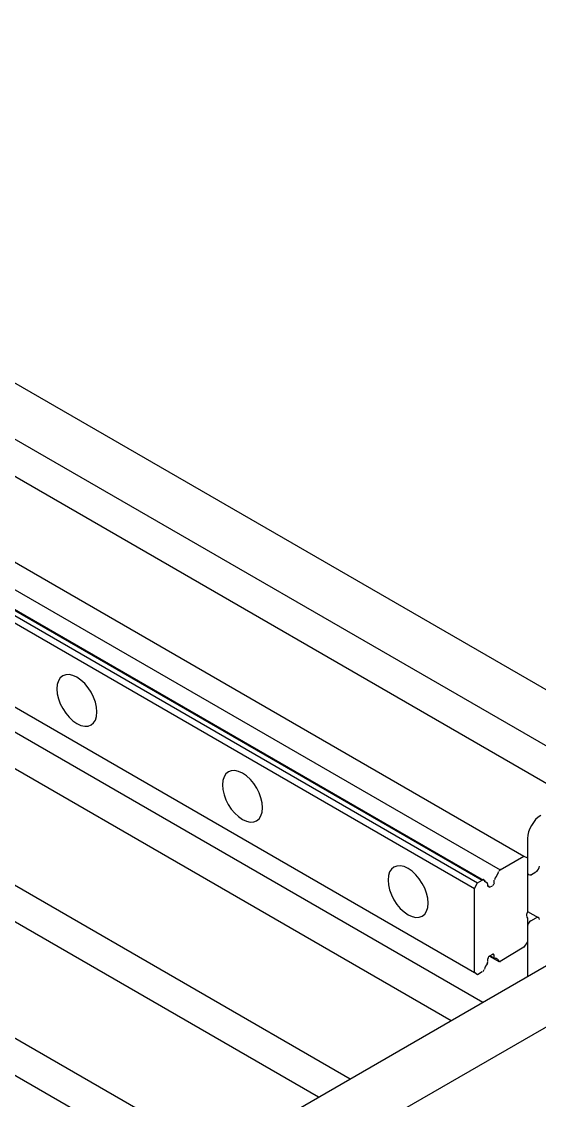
# Model space of a CAD drawing. Extents: x 23 to 317, y -101 to 289.
# Drawn here: x 155.13 to 168.18, y 45.34 to 72.52 of the extents above; entities that cross this region are included whole.
import ezdxf

# ---------------------------------------------------------------- set-up
doc = ezdxf.new("R2010")
doc.units = 0
doc.layers.get('0').update_dxf_attribs({"linetype": 'CONTINUOUS'})

msp = doc.modelspace()

# ---------------------------------------------------------------- linework, layer by layer
at = {"color": 7}
for points in [[(124.651049, 80.912533), (171.118978, 54.091413)], [(125.686671, 78.901324), (170.068346, 53.280925)], [(126.347068, 77.595539), (169.017715, 52.950727)], [(131.465145, 72.477463), (167.786975, 51.494852), (167.877029, 51.449825)], [(131.270027, 71.877102), (167.186614, 51.149644), (167.786975, 51.494852)], [(130.714693, 71.561913), (166.616271, 50.819446), (166.736344, 50.894491)], [(130.819757, 71.621949), (166.736344, 50.894491)], [(130.849775, 71.636958), (166.766362, 50.894491)], [(130.639648, 71.411823), (166.541226, 50.684365)], [(130.639648, 69.295551), (166.541226, 48.568093), (166.541226, 50.684365)], [(131.37509, 68.244919), (166.751353, 47.817642)], [(130.579612, 67.77964), (165.955874, 47.352362)], [(127.037483, 66.894107), (163.404341, 45.881478)], [(127.037483, 65.963548), (162.608863, 45.431208)], [(128.16316, 62.376392), (160.072338, 43.960323)], [(128.16316, 61.460842), (159.261851, 43.495044)], [(167.877029, 51.945123), (167.877029, 51.074599)], [(167.877029, 51.449825), (167.877029, 50.084004)], [(167.952074, 51.014563), (168.087155, 51.104617)], [(166.781371, 50.864473), (166.856416, 50.819446)], [(167.036524, 50.819446), (167.036524, 50.894491)], [(167.877029, 51.029572), (167.892038, 51.014563)], [(166.541226, 50.684365), (166.616271, 50.819446)], [(166.871425, 50.789428), (166.871425, 50.729392)], [(166.916452, 50.714383), (166.991497, 50.744401)], [(167.877029, 50.099013), (168.147192, 49.948923)], [(157.851003, 42.669548), (170.188418, 49.798833)], [(167.86202, 49.948923), (167.877029, 49.933914), (167.877029, 49.333553)], [(168.087155, 49.933914), (167.952074, 49.858869)], [(167.877029, 49.723788), (167.877029, 48.46303)], [(167.877029, 49.333553), (167.786975, 49.198472), (167.186614, 48.838255)], [(171.524221, 49.018364), (159.186806, 41.904088)], [(166.991497, 49.018364), (166.916452, 48.973336)], [(166.916452, 48.973336), (167.156596, 48.838255)], [(166.931461, 48.988345), (167.051533, 48.9133)], [(167.036524, 48.928309), (167.036524, 49.003355)], [(166.871425, 48.9133), (166.871425, 48.838255)], [(166.736344, 48.583102), (166.616271, 48.508057), (166.541226, 48.568093)]]:
    msp.add_lwpolyline(points, dxfattribs=at)
for points in [[(156.523422, 56.002216), (156.244626, 56.162746), (156.018298, 56.032085), (156.017902, 55.710376)], [(157.027508, 55.129046), (157.027904, 55.450754), (156.802216, 55.841686), (156.523422, 56.002216)], [(156.017902, 55.710376), (156.017506, 55.388668), (156.243193, 54.997736), (156.521988, 54.837206)], [(156.521988, 54.837206), (156.800783, 54.676676), (157.027112, 54.807337), (157.027508, 55.129046)], [(160.695929, 53.585763), (160.417134, 53.746294), (160.190805, 53.615633), (160.19041, 53.293924)], [(161.200016, 52.712593), (161.200411, 53.034302), (160.974724, 53.425233), (160.695929, 53.585763)], [(160.19041, 53.293924), (160.190014, 52.972215), (160.415701, 52.581284), (160.694496, 52.420754)], [(160.694496, 52.420754), (160.973291, 52.260224), (161.19962, 52.390885), (161.200016, 52.712593)], [(168.211838, 52.520424), (168.025617, 52.414739), (167.875951, 52.155489), (167.877549, 51.941375)], [(164.868437, 51.18432), (164.589642, 51.34485), (164.363313, 51.214189), (164.362917, 50.892481)], [(165.372523, 50.31115), (165.372919, 50.632858), (165.147232, 51.02379), (164.868437, 51.18432)], [(167.066678, 50.946014), (167.103367, 50.992496), (167.132101, 51.047391), (167.148508, 51.102349)], [(167.192384, 51.158675), (167.174458, 51.151825), (167.159008, 51.132977), (167.153998, 51.111846)], [(168.096224, 51.109364), (168.141046, 51.134248), (168.176681, 51.195974), (168.175817, 51.247233)], [(164.362917, 50.892481), (164.362522, 50.570772), (164.588209, 50.17984), (164.867004, 50.01931)], [(166.780623, 50.891691), (166.772362, 50.906216), (166.75547, 50.910255), (166.738225, 50.901829)], [(166.788224, 50.890708), (166.803283, 50.856225), (166.829726, 50.835054), (166.863859, 50.830151)], [(167.064108, 50.946484), (167.053297, 50.933775), (167.047032, 50.917261), (167.04728, 50.902132)], [(167.878422, 51.082074), (167.879286, 51.030815), (167.916321, 51.009435), (167.961143, 51.034319)], [(166.87491, 50.789706), (166.872405, 50.803347), (166.864043, 50.812867), (166.852311, 50.815435)], [(166.882949, 50.744123), (166.887102, 50.721508), (166.906819, 50.711678), (166.928363, 50.72148)], [(167.003408, 50.766507), (167.024952, 50.776309), (167.041176, 50.802492), (167.040777, 50.826815)], [(164.867004, 50.01931), (165.145799, 49.85878), (165.372128, 49.989441), (165.372523, 50.31115)], [(167.879615, 50.093697), (167.859475, 50.064823), (167.847911, 50.030638), (167.848404, 50.001425)], [(167.848404, 50.001425), (167.848896, 49.972211), (167.861387, 49.95138), (167.882118, 49.945198)], [(167.958014, 49.869131), (167.913193, 49.844247), (167.877558, 49.782521), (167.878422, 49.731262)], [(168.175817, 49.896421), (168.174953, 49.94768), (168.137917, 49.969061), (168.093096, 49.944176)], [(166.91955, 48.981249), (166.898006, 48.971447), (166.881782, 48.945264), (166.882181, 48.920941)], [(167.040009, 49.003632), (167.035856, 49.026247), (167.016139, 49.036078), (166.994595, 49.026276)], [(167.048048, 48.943041), (167.050631, 48.928974), (167.059435, 48.919316), (167.071693, 48.917102)], [(166.866661, 48.795779), (166.832166, 48.750577), (166.805186, 48.69804), (166.789487, 48.645503)], [(166.859769, 48.787365), (166.870032, 48.79994), (166.875919, 48.815943), (166.875678, 48.830615)], [(167.148913, 48.858908), (167.132491, 48.894999), (167.103366, 48.915935), (167.066087, 48.918446)], [(167.15734, 48.856071), (167.165388, 48.841914), (167.18166, 48.837679), (167.198525, 48.845352)], [(166.748255, 48.590199), (166.765115, 48.59787), (166.779223, 48.615922), (166.783964, 48.635891)]]:
    msp.add_open_spline(points, degree=3, dxfattribs=at)

doc.saveas('drawing.dxf')
